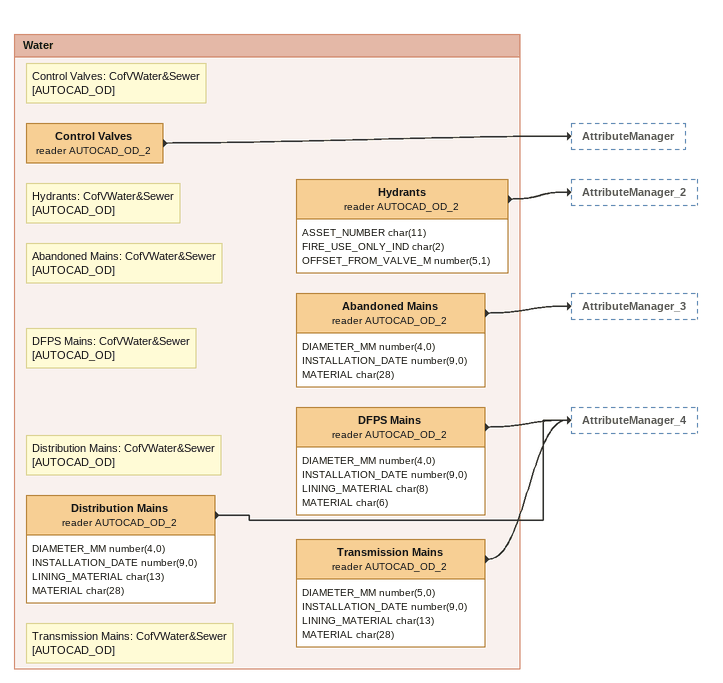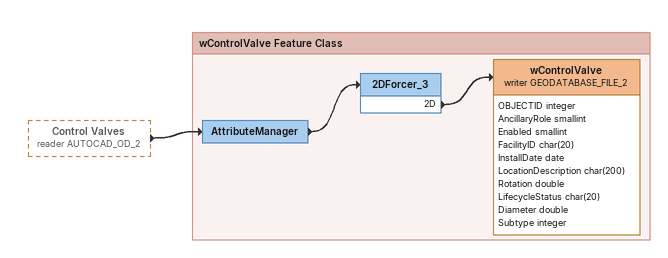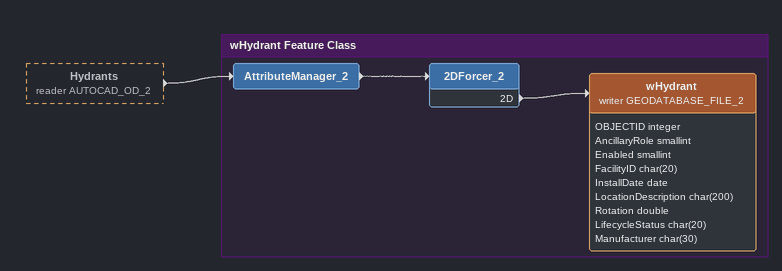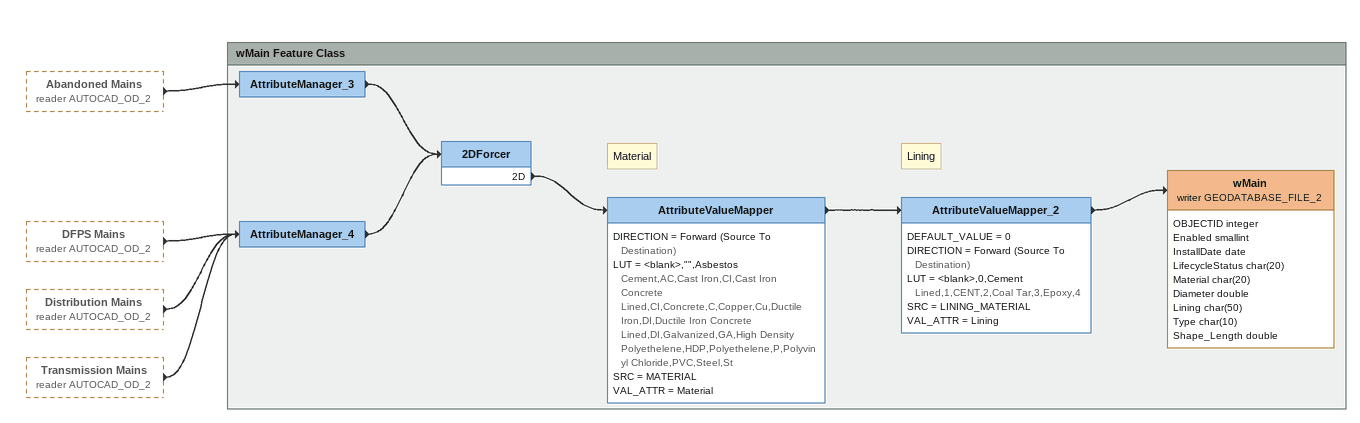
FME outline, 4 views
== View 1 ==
Bookmark: Water
Note: Control Valves: CofVWater&Sewer [AUTOCAD_OD]
Control Valves (reader AUTOCAD_OD_2)
    -> AttributeManager
Note: Hydrants: CofVWater&Sewer [AUTOCAD_OD]
Hydrants (reader AUTOCAD_OD_2)
    attributes: ASSET_NUMBER char(11), FIRE_USE_ONLY_IND char(2), OFFSET_FROM_VALVE_M number(5,1)
    -> AttributeManager_2
Note: Distribution Mains: CofVWater&Sewer [AUTOCAD_OD]
Distribution Mains (reader AUTOCAD_OD_2)
    attributes: DIAMETER_MM number(4,0), INSTALLATION_DATE number(9,0), LINING_MATERIAL char(13), MATERIAL char(28)
    -> AttributeManager_4
Note: Abandoned Mains: CofVWater&Sewer [AUTOCAD_OD]
Abandoned Mains (reader AUTOCAD_OD_2)
    attributes: DIAMETER_MM number(4,0), INSTALLATION_DATE number(9,0), MATERIAL char(28)
    -> AttributeManager_3
Note: DFPS Mains: CofVWater&Sewer [AUTOCAD_OD]
DFPS Mains (reader AUTOCAD_OD_2)
    attributes: DIAMETER_MM number(4,0), INSTALLATION_DATE number(9,0), LINING_MATERIAL char(8), MATERIAL char(6)
    -> AttributeManager_4
Note: Transmission Mains: CofVWater&Sewer [AUTOCAD_OD]
Transmission Mains (reader AUTOCAD_OD_2)
    attributes: DIAMETER_MM number(5,0), INSTALLATION_DATE number(9,0), LINING_MATERIAL char(13), MATERIAL char(28)
    -> AttributeManager_4

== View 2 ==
Control Valves (reader AUTOCAD_OD_2) [outside]
    -> AttributeManager

Bookmark: wControlValve Feature Class
AttributeManager
    -> 2DForcer_3
2DForcer_3
    2D -> wControlValve (writer GEODATABASE_FILE_2)
wControlValve (writer GEODATABASE_FILE_2)
    attributes: OBJECTID integer, AncillaryRole smallint, Enabled smallint, FacilityID char(20), InstallDate date, LocationDescription char(200), Rotation double, LifecycleStatus char(20), Diameter double, Subtype integer

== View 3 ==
Hydrants (reader AUTOCAD_OD_2) [outside]
    -> AttributeManager_2

Bookmark: wHydrant Feature Class
AttributeManager_2
    -> 2DForcer_2
2DForcer_2
    2D -> wHydrant (writer GEODATABASE_FILE_2)
wHydrant (writer GEODATABASE_FILE_2)
    attributes: OBJECTID integer, AncillaryRole smallint, Enabled smallint, FacilityID char(20), InstallDate date, LocationDescription char(200), Rotation double, LifecycleStatus char(20), Manufacturer char(30)

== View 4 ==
Abandoned Mains (reader AUTOCAD_OD_2) [outside]
    -> AttributeManager_3
DFPS Mains (reader AUTOCAD_OD_2) [outside]
    -> AttributeManager_4
Distribution Mains (reader AUTOCAD_OD_2) [outside]
    -> AttributeManager_4
Transmission Mains (reader AUTOCAD_OD_2) [outside]
    -> AttributeManager_4

Bookmark: wMain Feature Class
AttributeManager_3
    -> 2DForcer
AttributeManager_4
    -> 2DForcer
2DForcer
    2D -> AttributeValueMapper
Note: Material
AttributeValueMapper
    DIRECTION = Forward (Source To Destination)
    LUT = <blank>,"",Asbestos Cement,AC,Cast Iron,CI,Cast Iron Concrete Lined,CI,Concrete,C,Copper,Cu,Ductile Iron,DI,Ductile Iron Concrete Lined,DI,Galvanized,GA,High Density Polyethelene,HDP,Polyethelene,P,Polyvinyl Chloride,PVC,Steel,St
    SRC = MATERIAL
    VAL_ATTR = Material
    -> AttributeValueMapper_2
Note: Lining
AttributeValueMapper_2
    DEFAULT_VALUE = 0
    DIRECTION = Forward (Source To Destination)
    LUT = <blank>,0,Cement Lined,1,CENT,2,Coal Tar,3,Epoxy,4
    SRC = LINING_MATERIAL
    VAL_ATTR = Lining
    -> wMain (writer GEODATABASE_FILE_2)
wMain (writer GEODATABASE_FILE_2)
    attributes: OBJECTID integer, Enabled smallint, InstallDate date, LifecycleStatus char(20), Material char(20), Diameter double, Lining char(50), Type char(10), Shape_Length double
